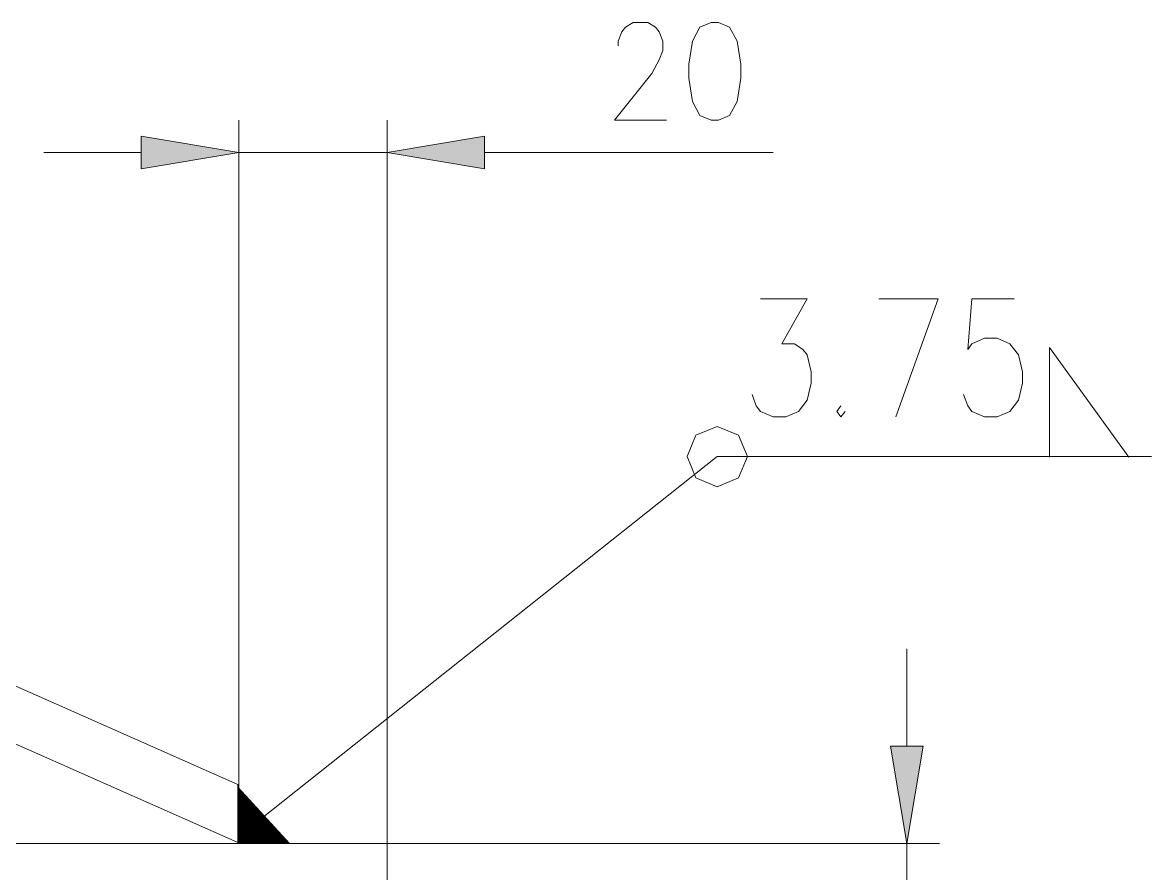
# Model space of a CAD drawing. Header units: millimetres. Extents: x 0 to 829, y 0 to 586.
# Drawn here: x 711.19 to 745.44, y 206.12 to 231.94 of the extents above; entities that cross this region are included whole.
import ezdxf

# ---------------------------------------------------------------- set-up
doc = ezdxf.new("R2010")
doc.units = ezdxf.units.MM

msp = doc.modelspace()

# ---------------------------------------------------------------- hatches: boundary and pattern name
h = msp.add_hatch(color=0)
h.dxf.hatch_style = 2
h.paths.add_polyline_path([(714.784222, 228.487111), (717.744028, 227.993222), (714.784222, 227.499333)])
h = msp.add_hatch(color=0)
h.dxf.hatch_style = 2
h.paths.add_polyline_path([(725.20175, 228.487111), (722.245472, 227.993222), (725.20175, 227.499333)])
h = msp.add_hatch(color=0)
h.dxf.hatch_style = 2
h.paths.add_polyline_path([(737.524278, 209.983917), (738.018167, 207.024111), (738.508528, 209.983917)])
h = msp.add_hatch(color=0)
h.dxf.hatch_style = 2
h.paths.add_polyline_path([(719.278611, 207.011058), (719.265558, 207.024111), (719.278611, 207.037164), (719.291664, 207.024111)])

# ---------------------------------------------------------------- linework, layer by layer
at = {"color": 0, "lineweight": 0}
for points in [[(729.258694, 231.231722), (729.258694, 231.372833), (729.371583, 231.655056), (729.484472, 231.796167), (729.71025, 231.937278), (730.161806, 231.937278), (730.387583, 231.796167), (730.500472, 231.655056), (730.613361, 231.372833), (730.613361, 231.090611), (730.500472, 230.808389), (730.274694, 230.388583), (729.145806, 228.977472), (730.722722, 228.977472)], [(717.744028, 208.706861), (717.744028, 228.977472)], [(722.245472, 207.024111), (722.245472, 228.977472)], [(714.784222, 227.993222), (711.827944, 227.993222)], [(717.744028, 227.993222), (722.245472, 227.993222)], [(725.20175, 227.993222), (733.96475, 227.993222)], [(717.715806, 208.823278), (703.505917, 215.109778), (688.957361, 220.574306), (674.119528, 225.192167)], [(717.694639, 207.069972), (703.491806, 213.356472), (688.950306, 218.817472), (674.119528, 223.431806)], [(733.580222, 223.558806), (734.991333, 223.558806), (734.222278, 222.193556), (734.606806, 222.193556), (734.860806, 222.020694), (734.991333, 221.851361), (735.118333, 221.339833), (735.118333, 220.997639), (734.991333, 220.482583), (734.733806, 220.140389), (734.349278, 219.971056), (733.96475, 219.971056), (733.580222, 220.140389), (733.449694, 220.31325), (733.322694, 220.655444)], [(737.167972, 223.558806), (738.963611, 223.558806), (737.683028, 219.971056)], [(741.270778, 223.558806), (739.990194, 223.558806), (739.863194, 222.020694), (739.990194, 222.193556), (740.374722, 222.362889), (740.75925, 222.362889), (741.143778, 222.193556), (741.401306, 221.851361), (741.528306, 221.339833), (741.528306, 220.997639), (741.401306, 220.482583), (741.143778, 220.140389), (740.75925, 219.971056), (740.374722, 219.971056), (739.990194, 220.140389), (739.863194, 220.31325), (739.732667, 220.655444)], [(742.343222, 218.753972), (742.343222, 222.073611)], [(742.343222, 222.073611), (744.749167, 218.753972)], [(736.014389, 220.31325), (735.887389, 220.140389), (736.014389, 219.971056), (736.144917, 220.140389)], [(718.393139, 207.754361), (732.264361, 218.768083)], [(732.264361, 218.768083), (745.437083, 218.768083)], [(738.018167, 209.983917), (738.018167, 212.940194)], [(717.715806, 208.823278), (717.715806, 207.024111)], [(717.715806, 208.735083), (719.282139, 207.024111)], [(717.715806, 208.717444), (717.726389, 208.7245)], [(717.715806, 208.710389), (717.726389, 208.720972)], [(717.715806, 208.703333), (717.729917, 208.717444)], [(717.715806, 208.696278), (717.733444, 208.717444)], [(717.715806, 208.689222), (717.736972, 208.713917)], [(717.715806, 208.685694), (717.7405, 208.710389)], [(717.715806, 208.678639), (717.744028, 208.706861)], [(717.715806, 208.671583), (717.747556, 208.703333)], [(717.715806, 208.664528), (717.751083, 208.699806)], [(717.715806, 208.657472), (717.754611, 208.696278)], [(717.715806, 208.650417), (717.754611, 208.69275)], [(717.715806, 208.643361), (717.758139, 208.689222)], [(717.715806, 208.639833), (717.761667, 208.685694)], [(717.715806, 208.632778), (717.765194, 208.682167)], [(717.715806, 208.625722), (717.768722, 208.678639)], [(717.715806, 208.618667), (717.77225, 208.675111)], [(717.715806, 208.611611), (717.775778, 208.671583)], [(717.715806, 208.604556), (717.779306, 208.668056)], [(717.715806, 208.601028), (717.779306, 208.664528)], [(717.715806, 208.593972), (717.782833, 208.661)], [(717.715806, 208.586917), (717.786361, 208.657472)], [(717.715806, 208.579861), (717.789889, 208.653944)], [(717.715806, 208.572806), (717.793417, 208.650417)], [(717.715806, 208.56575), (717.796944, 208.646889)], [(717.715806, 208.558694), (717.800472, 208.643361)], [(717.715806, 208.555167), (717.804, 208.639833)], [(717.715806, 208.548111), (717.807528, 208.636306)], [(717.715806, 208.541056), (717.807528, 208.632778)], [(717.715806, 208.534), (717.811056, 208.62925)], [(717.715806, 208.526944), (717.814583, 208.625722)], [(717.715806, 208.519889), (717.818111, 208.622194)], [(717.715806, 208.512833), (717.821639, 208.618667)], [(717.715806, 208.509306), (717.825167, 208.615139)], [(717.715806, 208.50225), (717.828694, 208.611611)], [(717.715806, 208.495194), (717.832222, 208.611611)], [(717.715806, 208.488139), (717.83575, 208.608083)], [(717.715806, 208.481083), (717.83575, 208.604556)], [(717.715806, 208.474028), (717.839278, 208.601028)], [(717.715806, 208.466972), (717.842806, 208.5975)], [(717.715806, 208.463444), (717.846333, 208.593972)], [(717.715806, 208.456389), (717.849861, 208.590444)], [(717.715806, 208.449333), (717.853389, 208.586917)], [(717.715806, 208.442278), (717.856917, 208.583389)], [(717.715806, 208.435222), (717.860444, 208.579861)], [(717.715806, 208.428167), (717.860444, 208.576333)], [(717.715806, 208.421111), (717.863972, 208.572806)], [(717.715806, 208.417583), (717.8675, 208.569278)], [(717.715806, 208.410528), (717.871028, 208.56575)], [(717.715806, 208.403472), (717.874556, 208.562222)], [(717.715806, 208.396417), (717.878083, 208.558694)], [(717.715806, 208.389361), (717.881611, 208.555167)], [(717.715806, 208.382306), (717.885139, 208.551639)], [(717.715806, 208.378778), (717.888667, 208.548111)], [(717.715806, 208.371722), (717.888667, 208.544583)], [(717.715806, 208.364667), (717.892194, 208.541056)], [(717.715806, 208.357611), (717.895722, 208.537528)], [(717.715806, 208.350556), (717.89925, 208.534)], [(717.715806, 208.3435), (717.902778, 208.530472)], [(717.715806, 208.336444), (717.906306, 208.526944)], [(717.715806, 208.332917), (717.909833, 208.523417)], [(717.715806, 208.325861), (717.913361, 208.519889)], [(717.715806, 208.318806), (717.916889, 208.516361)], [(717.715806, 208.31175), (717.916889, 208.512833)], [(717.715806, 208.304694), (717.920417, 208.509306)], [(717.715806, 208.297639), (717.923944, 208.505778)], [(717.715806, 208.290583), (717.927472, 208.505778)], [(717.715806, 208.287056), (717.931, 208.50225)], [(717.715806, 208.28), (717.934528, 208.498722)], [(717.715806, 208.272944), (717.938056, 208.495194)], [(717.715806, 208.265889), (717.941583, 208.491667)], [(717.715806, 208.258833), (717.941583, 208.488139)], [(717.715806, 208.251778), (717.945111, 208.484611)], [(717.715806, 208.244722), (717.948639, 208.481083)], [(717.715806, 208.241194), (717.952167, 208.477556)], [(717.715806, 208.234139), (717.955694, 208.474028)], [(717.715806, 208.227083), (717.959222, 208.4705)], [(717.715806, 208.220028), (717.96275, 208.466972)], [(717.715806, 208.212972), (717.966278, 208.463444)], [(717.715806, 208.205917), (717.969806, 208.459917)], [(717.715806, 208.198861), (717.969806, 208.456389)], [(717.715806, 208.195333), (717.973333, 208.452861)], [(717.715806, 208.188278), (717.976861, 208.449333)], [(717.715806, 208.181222), (717.980389, 208.445806)], [(717.715806, 208.174167), (717.983917, 208.442278)], [(717.715806, 208.167111), (717.987444, 208.43875)], [(717.715806, 208.160056), (717.990972, 208.435222)], [(717.715806, 208.156528), (717.9945, 208.431694)], [(717.715806, 208.149472), (717.998028, 208.428167)], [(717.715806, 208.142417), (717.998028, 208.424639)], [(717.715806, 208.135361), (718.001556, 208.421111)], [(717.715806, 208.128306), (718.005083, 208.417583)], [(717.715806, 208.12125), (718.008611, 208.414056)], [(717.715806, 208.114194), (718.012139, 208.410528)], [(717.715806, 208.110667), (718.015667, 208.407)], [(717.715806, 208.103611), (718.019194, 208.403472)], [(717.715806, 208.096556), (718.022722, 208.399944)], [(717.715806, 208.0895), (718.022722, 208.399944)], [(717.715806, 208.082444), (718.02625, 208.396417)], [(717.715806, 208.075389), (718.029778, 208.392889)], [(717.715806, 208.068333), (718.033306, 208.389361)], [(717.715806, 208.064806), (718.036833, 208.385833)], [(717.715806, 208.05775), (718.040361, 208.382306)], [(717.715806, 208.050694), (718.043889, 208.378778)], [(717.715806, 208.043639), (718.047417, 208.37525)], [(717.715806, 208.036583), (718.050944, 208.371722)], [(717.715806, 208.029528), (718.050944, 208.368194)], [(717.715806, 208.022472), (718.054472, 208.364667)], [(717.715806, 208.018944), (718.058, 208.361139)], [(717.715806, 208.011889), (718.061528, 208.357611)], [(717.715806, 208.004833), (718.065056, 208.354083)], [(717.715806, 207.997778), (718.068583, 208.350556)], [(717.715806, 207.990722), (718.072111, 208.347028)], [(717.715806, 207.983667), (718.075639, 208.3435)], [(717.715806, 207.980139), (718.079167, 208.339972)], [(717.715806, 207.973083), (718.079167, 208.336444)], [(717.715806, 207.966028), (718.082694, 208.332917)], [(717.715806, 207.958972), (718.086222, 208.329389)], [(717.715806, 207.951917), (718.08975, 208.325861)], [(717.715806, 207.944861), (718.093278, 208.322333)], [(717.715806, 207.937806), (718.096806, 208.318806)], [(717.715806, 207.934278), (718.100333, 208.315278)], [(717.715806, 207.927222), (718.103861, 208.31175)], [(717.715806, 207.920167), (718.107389, 208.308222)], [(717.715806, 207.913111), (718.107389, 208.304694)], [(717.715806, 207.906056), (718.110917, 208.301167)], [(717.715806, 207.899), (718.114444, 208.297639)], [(717.715806, 207.891944), (718.117972, 208.294111)], [(717.715806, 207.888417), (718.1215, 208.294111)], [(717.715806, 207.881361), (718.125028, 208.290583)], [(717.715806, 207.874306), (718.128556, 208.287056)], [(717.715806, 207.86725), (718.132083, 208.283528)], [(717.715806, 207.860194), (718.132083, 208.28)], [(717.715806, 207.853139), (718.135611, 208.276472)], [(717.715806, 207.846083), (718.139139, 208.272944)], [(717.715806, 207.842556), (718.142667, 208.269417)], [(717.715806, 207.8355), (718.146194, 208.265889)], [(717.715806, 207.828444), (718.149722, 208.262361)], [(717.715806, 207.821389), (718.15325, 208.258833)], [(717.715806, 207.814333), (718.156778, 208.255306)], [(717.715806, 207.807278), (718.160306, 208.251778)], [(717.715806, 207.800222), (718.160306, 208.24825)], [(717.715806, 207.796694), (718.163833, 208.244722)], [(717.715806, 207.789639), (718.167361, 208.241194)], [(717.715806, 207.782583), (718.170889, 208.237667)], [(717.715806, 207.775528), (718.174417, 208.234139)], [(717.715806, 207.768472), (718.177944, 208.230611)], [(717.715806, 207.761417), (718.181472, 208.227083)], [(717.715806, 207.757889), (718.185, 208.223556)], [(717.715806, 207.750833), (718.188528, 208.220028)], [(717.715806, 207.743778), (718.188528, 208.2165)], [(717.715806, 207.736722), (718.192056, 208.212972)], [(717.715806, 207.729667), (718.195583, 208.209444)], [(717.715806, 207.722611), (718.199111, 208.205917)], [(717.715806, 207.715556), (718.202639, 208.202389)], [(717.715806, 207.712028), (718.206167, 208.198861)], [(717.715806, 207.704972), (718.209694, 208.195333)], [(717.715806, 207.697917), (718.213222, 208.191806)], [(717.715806, 207.690861), (718.213222, 208.188278)], [(717.715806, 207.683806), (718.21675, 208.188278)], [(717.715806, 207.67675), (718.220278, 208.18475)], [(717.715806, 207.669694), (718.223806, 208.181222)], [(717.715806, 207.666167), (718.227333, 208.177694)], [(717.715806, 207.659111), (718.230861, 208.174167)], [(717.715806, 207.652056), (718.234389, 208.170639)], [(717.715806, 207.645), (718.237917, 208.167111)], [(717.715806, 207.637944), (718.241444, 208.163583)], [(717.715806, 207.630889), (718.241444, 208.160056)], [(717.715806, 207.623833), (718.244972, 208.156528)], [(717.715806, 207.620306), (718.2485, 208.153)], [(717.715806, 207.61325), (718.252028, 208.149472)], [(717.715806, 207.606194), (718.255556, 208.145944)], [(717.715806, 207.599139), (718.259083, 208.142417)], [(717.715806, 207.592083), (718.262611, 208.138889)], [(717.715806, 207.585028), (718.266139, 208.135361)], [(717.715806, 207.577972), (718.269667, 208.131833)], [(717.715806, 207.574444), (718.269667, 208.128306)], [(717.715806, 207.567389), (718.273194, 208.124778)], [(717.715806, 207.560333), (718.276722, 208.12125)], [(717.715806, 207.553278), (718.28025, 208.117722)], [(717.715806, 207.546222), (718.283778, 208.114194)], [(717.715806, 207.539167), (718.287306, 208.110667)], [(717.715806, 207.535639), (718.290833, 208.107139)], [(717.715806, 207.528583), (718.294361, 208.103611)], [(717.715806, 207.521528), (718.294361, 208.100083)], [(717.715806, 207.514472), (718.297889, 208.096556)], [(717.715806, 207.507417), (718.301417, 208.093028)], [(717.715806, 207.500361), (718.304944, 208.0895)], [(717.715806, 207.493306), (718.308472, 208.085972)], [(717.715806, 207.489778), (718.312, 208.082444)], [(717.715806, 207.482722), (718.315528, 208.082444)], [(717.715806, 207.475667), (718.319056, 208.078917)], [(717.715806, 207.468611), (718.322583, 208.075389)], [(717.715806, 207.461556), (718.322583, 208.071861)], [(717.715806, 207.4545), (718.326111, 208.068333)], [(717.715806, 207.447444), (718.329639, 208.064806)], [(717.715806, 207.443917), (718.333167, 208.061278)], [(717.715806, 207.436861), (718.336694, 208.05775)], [(717.715806, 207.429806), (718.340222, 208.054222)], [(717.715806, 207.42275), (718.34375, 208.050694)], [(717.715806, 207.415694), (718.347278, 208.047167)], [(717.715806, 207.408639), (718.350806, 208.043639)], [(717.715806, 207.401583), (718.350806, 208.040111)], [(717.715806, 207.398056), (718.354333, 208.036583)], [(717.715806, 207.391), (718.357861, 208.033056)], [(717.715806, 207.383944), (718.361389, 208.029528)], [(717.715806, 207.376889), (718.364917, 208.026)], [(717.715806, 207.369833), (718.368444, 208.022472)], [(717.715806, 207.362778), (718.371972, 208.018944)], [(717.715806, 207.35925), (718.3755, 208.015417)], [(717.715806, 207.352194), (718.3755, 208.011889)], [(717.715806, 207.345139), (718.379028, 208.008361)], [(717.715806, 207.338083), (718.382556, 208.004833)], [(717.715806, 207.331028), (718.386083, 208.001306)], [(717.715806, 207.323972), (718.389611, 207.997778)], [(717.715806, 207.316917), (718.393139, 207.99425)], [(717.715806, 207.313389), (718.396667, 207.990722)], [(717.715806, 207.306333), (718.400194, 207.987194)], [(717.715806, 207.299278), (718.403722, 207.983667)], [(717.715806, 207.292222), (718.403722, 207.980139)], [(717.715806, 207.285167), (718.40725, 207.976611)], [(717.715806, 207.278111), (718.410778, 207.976611)], [(717.715806, 207.271056), (718.414306, 207.973083)], [(717.715806, 207.267528), (718.417833, 207.969556)], [(717.715806, 207.260472), (718.421361, 207.966028)], [(717.715806, 207.253417), (718.424889, 207.9625)], [(717.715806, 207.246361), (718.428417, 207.958972)], [(717.715806, 207.239306), (718.431944, 207.955444)], [(717.715806, 207.23225), (718.431944, 207.951917)], [(717.715806, 207.225194), (718.435472, 207.948389)], [(717.715806, 207.221667), (718.439, 207.944861)], [(717.715806, 207.214611), (718.442528, 207.941333)], [(717.715806, 207.207556), (718.446056, 207.937806)], [(717.715806, 207.2005), (718.449583, 207.934278)], [(717.715806, 207.193444), (718.453111, 207.93075)], [(717.715806, 207.186389), (718.456639, 207.927222)], [(717.715806, 207.179333), (718.460167, 207.923694)], [(717.715806, 207.175806), (718.460167, 207.920167)], [(717.715806, 207.16875), (718.463694, 207.916639)], [(717.715806, 207.161694), (718.467222, 207.913111)], [(717.715806, 207.154639), (718.47075, 207.909583)], [(717.715806, 207.147583), (718.474278, 207.906056)], [(717.715806, 207.140528), (718.477806, 207.902528)], [(717.715806, 207.137), (718.481333, 207.899)], [(717.715806, 207.129944), (718.484861, 207.895472)], [(717.715806, 207.122889), (718.484861, 207.891944)], [(717.715806, 207.115833), (718.488389, 207.888417)], [(717.715806, 207.108778), (718.491917, 207.884889)], [(717.715806, 207.101722), (718.495444, 207.881361)], [(717.715806, 207.094667), (718.498972, 207.877833)], [(717.715806, 207.091139), (718.5025, 207.874306)], [(717.715806, 207.084083), (718.506028, 207.870778)], [(717.715806, 207.077028), (718.509556, 207.870778)], [(717.715806, 207.069972), (718.513083, 207.86725)], [(717.715806, 207.062917), (718.513083, 207.863722)], [(717.715806, 207.055861), (718.516611, 207.860194)], [(717.715806, 207.048806), (718.520139, 207.856667)], [(717.715806, 207.045278), (718.523667, 207.853139)], [(717.715806, 207.038222), (718.527194, 207.849611)], [(717.715806, 207.031167), (718.530722, 207.846083)], [(717.715806, 207.024111), (718.53425, 207.842556)], [(717.722861, 207.024111), (718.537778, 207.839028)], [(717.729917, 207.024111), (718.541306, 207.8355)], [(717.736972, 207.024111), (718.541306, 207.831972)], [(717.744028, 207.024111), (718.544833, 207.828444)], [(717.747556, 207.024111), (718.548361, 207.824917)], [(717.754611, 207.024111), (718.551889, 207.821389)], [(717.761667, 207.024111), (718.555417, 207.817861)], [(717.768722, 207.024111), (718.558944, 207.814333)], [(717.775778, 207.024111), (718.562472, 207.810806)], [(717.782833, 207.024111), (718.566, 207.807278)], [(717.786361, 207.024111), (718.566, 207.80375)], [(717.793417, 207.024111), (718.569528, 207.800222)], [(717.800472, 207.024111), (718.573056, 207.796694)], [(717.807528, 207.024111), (718.576583, 207.793167)], [(717.814583, 207.024111), (718.580111, 207.789639)], [(717.821639, 207.024111), (718.583639, 207.786111)], [(717.828694, 207.024111), (718.587167, 207.782583)], [(717.832222, 207.024111), (718.590694, 207.779056)], [(717.839278, 207.024111), (718.594222, 207.775528)], [(717.846333, 207.024111), (718.594222, 207.772)], [(717.853389, 207.024111), (718.59775, 207.768472)], [(717.860444, 207.024111), (718.601278, 207.764944)], [(717.8675, 207.024111), (718.604806, 207.764944)], [(717.874556, 207.024111), (718.608333, 207.761417)], [(717.878083, 207.024111), (718.611861, 207.757889)], [(717.885139, 207.024111), (718.615389, 207.754361)], [(717.892194, 207.024111), (718.618917, 207.750833)], [(717.89925, 207.024111), (718.622444, 207.747306)], [(717.906306, 207.024111), (718.622444, 207.743778)], [(717.913361, 207.024111), (718.625972, 207.74025)], [(717.920417, 207.024111), (718.6295, 207.736722)], [(717.923944, 207.024111), (718.633028, 207.733194)], [(717.931, 207.024111), (718.636556, 207.729667)], [(717.938056, 207.024111), (718.640083, 207.726139)], [(717.945111, 207.024111), (718.643611, 207.722611)], [(717.952167, 207.024111), (718.647139, 207.719083)], [(717.959222, 207.024111), (718.647139, 207.715556)], [(717.966278, 207.024111), (718.650667, 207.712028)], [(717.969806, 207.024111), (718.654194, 207.7085)], [(717.976861, 207.024111), (718.657722, 207.704972)], [(717.983917, 207.024111), (718.66125, 207.701444)], [(717.990972, 207.024111), (718.664778, 207.697917)], [(717.998028, 207.024111), (718.668306, 207.694389)], [(718.005083, 207.024111), (718.671833, 207.690861)], [(718.008611, 207.024111), (718.675361, 207.687333)], [(718.015667, 207.024111), (718.675361, 207.683806)], [(718.022722, 207.024111), (718.678889, 207.680278)], [(718.029778, 207.024111), (718.682417, 207.67675)], [(718.036833, 207.024111), (718.685944, 207.673222)], [(718.043889, 207.024111), (718.689472, 207.669694)], [(718.050944, 207.024111), (718.693, 207.666167)], [(718.054472, 207.024111), (718.696528, 207.662639)], [(718.061528, 207.024111), (718.700056, 207.659111)], [(718.068583, 207.024111), (718.703583, 207.659111)], [(718.075639, 207.024111), (718.703583, 207.655583)], [(718.082694, 207.024111), (718.707111, 207.652056)], [(718.08975, 207.024111), (718.710639, 207.648528)], [(718.096806, 207.024111), (718.714167, 207.645)], [(718.100333, 207.024111), (718.717694, 207.641472)], [(718.107389, 207.024111), (718.721222, 207.637944)], [(718.114444, 207.024111), (718.72475, 207.634417)], [(718.1215, 207.024111), (718.728278, 207.630889)], [(718.128556, 207.024111), (718.728278, 207.627361)], [(718.135611, 207.024111), (718.731806, 207.623833)], [(718.142667, 207.024111), (718.735333, 207.620306)], [(718.146194, 207.024111), (718.738861, 207.616778)], [(718.15325, 207.024111), (718.742389, 207.61325)], [(718.160306, 207.024111), (718.745917, 207.609722)], [(718.167361, 207.024111), (718.749444, 207.606194)], [(718.174417, 207.024111), (718.752972, 207.602667)], [(718.181472, 207.024111), (718.7565, 207.599139)], [(718.185, 207.024111), (718.7565, 207.595611)], [(718.192056, 207.024111), (718.760028, 207.592083)], [(718.199111, 207.024111), (718.763556, 207.588556)], [(718.206167, 207.024111), (718.767083, 207.585028)], [(718.213222, 207.024111), (718.770611, 207.5815)], [(718.220278, 207.024111), (718.774139, 207.577972)], [(718.227333, 207.024111), (718.777667, 207.574444)], [(718.230861, 207.024111), (718.781194, 207.570917)], [(718.237917, 207.024111), (718.784722, 207.567389)], [(718.244972, 207.024111), (718.784722, 207.563861)], [(718.252028, 207.024111), (718.78825, 207.560333)], [(718.259083, 207.024111), (718.791778, 207.556806)], [(718.266139, 207.024111), (718.795306, 207.553278)], [(718.273194, 207.024111), (718.798833, 207.553278)], [(718.276722, 207.024111), (718.802361, 207.54975)], [(718.283778, 207.024111), (718.805889, 207.546222)], [(718.290833, 207.024111), (718.809417, 207.542694)], [(718.297889, 207.024111), (718.812944, 207.539167)], [(718.304944, 207.024111), (718.812944, 207.535639)], [(718.312, 207.024111), (718.816472, 207.532111)], [(718.319056, 207.024111), (718.82, 207.528583)], [(718.322583, 207.024111), (718.823528, 207.525056)], [(718.329639, 207.024111), (718.827056, 207.521528)], [(718.336694, 207.024111), (718.830583, 207.518)], [(718.34375, 207.024111), (718.834111, 207.514472)], [(718.350806, 207.024111), (718.837639, 207.510944)], [(718.357861, 207.024111), (718.837639, 207.507417)], [(718.364917, 207.024111), (718.841167, 207.503889)], [(718.368444, 207.024111), (718.844694, 207.500361)], [(718.3755, 207.024111), (718.848222, 207.496833)], [(718.382556, 207.024111), (718.85175, 207.493306)], [(718.389611, 207.024111), (718.855278, 207.489778)], [(718.396667, 207.024111), (718.858806, 207.48625)], [(718.403722, 207.024111), (718.862333, 207.482722)], [(718.40725, 207.024111), (718.865861, 207.479194)], [(718.414306, 207.024111), (718.865861, 207.475667)], [(718.421361, 207.024111), (718.869389, 207.472139)], [(718.428417, 207.024111), (718.872917, 207.468611)], [(718.435472, 207.024111), (718.876444, 207.465083)], [(718.442528, 207.024111), (718.879972, 207.461556)], [(718.449583, 207.024111), (718.8835, 207.458028)], [(718.453111, 207.024111), (718.887028, 207.4545)], [(718.460167, 207.024111), (718.890556, 207.450972)], [(718.467222, 207.024111), (718.894083, 207.447444)], [(718.474278, 207.024111), (718.894083, 207.447444)], [(718.481333, 207.024111), (718.897611, 207.443917)], [(718.488389, 207.024111), (718.901139, 207.440389)], [(718.495444, 207.024111), (718.904667, 207.436861)], [(718.498972, 207.024111), (718.908194, 207.433333)], [(718.506028, 207.024111), (718.911722, 207.429806)], [(718.513083, 207.024111), (718.91525, 207.426278)], [(718.520139, 207.024111), (718.918778, 207.42275)], [(718.527194, 207.024111), (718.918778, 207.419222)], [(718.53425, 207.024111), (718.922306, 207.415694)], [(718.541306, 207.024111), (718.925833, 207.412167)], [(718.544833, 207.024111), (718.929361, 207.408639)], [(718.551889, 207.024111), (718.932889, 207.405111)], [(718.558944, 207.024111), (718.936417, 207.401583)], [(718.566, 207.024111), (718.939944, 207.398056)], [(718.573056, 207.024111), (718.943472, 207.394528)], [(718.580111, 207.024111), (718.947, 207.391)], [(718.587167, 207.024111), (718.947, 207.387472)], [(718.590694, 207.024111), (718.950528, 207.383944)], [(718.59775, 207.024111), (718.954056, 207.380417)], [(718.604806, 207.024111), (718.957583, 207.376889)], [(718.611861, 207.024111), (718.961111, 207.373361)], [(718.618917, 207.024111), (718.964639, 207.369833)], [(718.625972, 207.024111), (718.968167, 207.366306)], [(718.6295, 207.024111), (718.971694, 207.362778)], [(718.636556, 207.024111), (718.975222, 207.35925)], [(718.643611, 207.024111), (718.975222, 207.355722)], [(718.650667, 207.024111), (718.97875, 207.352194)], [(718.657722, 207.024111), (718.982278, 207.348667)], [(718.664778, 207.024111), (718.985806, 207.345139)], [(718.671833, 207.024111), (718.989333, 207.341611)], [(718.675361, 207.024111), (718.992861, 207.341611)], [(718.682417, 207.024111), (718.996389, 207.338083)], [(718.689472, 207.024111), (718.999917, 207.334556)], [(718.696528, 207.024111), (718.999917, 207.331028)], [(718.703583, 207.024111), (719.003444, 207.3275)], [(718.710639, 207.024111), (719.006972, 207.323972)], [(718.717694, 207.024111), (719.0105, 207.320444)], [(718.721222, 207.024111), (719.014028, 207.316917)], [(718.728278, 207.024111), (719.017556, 207.313389)], [(718.735333, 207.024111), (719.021083, 207.309861)], [(718.742389, 207.024111), (719.024611, 207.306333)], [(718.749444, 207.024111), (719.028139, 207.302806)], [(718.7565, 207.024111), (719.028139, 207.299278)], [(718.763556, 207.024111), (719.031667, 207.29575)], [(718.767083, 207.024111), (719.035194, 207.292222)], [(718.774139, 207.024111), (719.038722, 207.288694)], [(718.781194, 207.024111), (719.04225, 207.285167)], [(718.78825, 207.024111), (719.045778, 207.281639)], [(718.795306, 207.024111), (719.049306, 207.278111)], [(718.802361, 207.024111), (719.052833, 207.274583)], [(718.805889, 207.024111), (719.056361, 207.271056)], [(718.812944, 207.024111), (719.056361, 207.267528)], [(718.82, 207.024111), (719.059889, 207.264)], [(718.827056, 207.024111), (719.063417, 207.260472)], [(718.834111, 207.024111), (719.066944, 207.256944)], [(718.841167, 207.024111), (719.070472, 207.253417)], [(718.848222, 207.024111), (719.074, 207.249889)], [(718.85175, 207.024111), (719.077528, 207.246361)], [(718.858806, 207.024111), (719.081056, 207.242833)], [(718.865861, 207.024111), (719.081056, 207.239306)], [(718.872917, 207.024111), (719.084583, 207.235778)], [(718.879972, 207.024111), (719.088111, 207.235778)], [(718.887028, 207.024111), (719.091639, 207.23225)], [(718.894083, 207.024111), (719.095167, 207.228722)], [(718.897611, 207.024111), (719.098694, 207.225194)], [(718.904667, 207.024111), (719.102222, 207.221667)], [(718.911722, 207.024111), (719.10575, 207.218139)], [(718.918778, 207.024111), (719.109278, 207.214611)], [(718.925833, 207.024111), (719.109278, 207.211083)], [(722.245472, 207.024111), (674.091306, 207.024111)], [(718.932889, 207.024111), (719.112806, 207.207556)], [(718.939944, 207.024111), (719.116333, 207.204028)], [(718.943472, 207.024111), (719.119861, 207.2005)], [(718.950528, 207.024111), (719.123389, 207.196972)], [(718.957583, 207.024111), (719.126917, 207.193444)], [(718.964639, 207.024111), (719.130444, 207.189917)], [(718.971694, 207.024111), (719.133972, 207.186389)], [(718.97875, 207.024111), (719.1375, 207.182861)], [(718.985806, 207.024111), (719.1375, 207.179333)], [(718.989333, 207.024111), (719.141028, 207.175806)], [(718.996389, 207.024111), (719.144556, 207.172278)], [(719.003444, 207.024111), (719.148083, 207.16875)], [(719.0105, 207.024111), (719.151611, 207.165222)], [(719.017556, 207.024111), (719.155139, 207.161694)], [(719.024611, 207.024111), (719.158667, 207.158167)], [(719.028139, 207.024111), (719.162194, 207.154639)], [(719.035194, 207.024111), (719.162194, 207.151111)], [(719.04225, 207.024111), (719.165722, 207.147583)], [(719.049306, 207.024111), (719.16925, 207.144056)], [(719.056361, 207.024111), (719.172778, 207.140528)], [(719.063417, 207.024111), (719.176306, 207.137)], [(719.070472, 207.024111), (719.179833, 207.133472)], [(719.074, 207.024111), (719.183361, 207.129944)], [(719.081056, 207.024111), (719.186889, 207.129944)], [(719.088111, 207.024111), (719.190417, 207.126417)], [(719.095167, 207.024111), (719.190417, 207.122889)], [(719.102222, 207.024111), (719.193944, 207.119361)], [(719.109278, 207.024111), (719.197472, 207.115833)], [(719.116333, 207.024111), (719.201, 207.112306)], [(719.119861, 207.024111), (719.204528, 207.108778)], [(719.126917, 207.024111), (719.208056, 207.10525)], [(719.133972, 207.024111), (719.211583, 207.101722)], [(719.141028, 207.024111), (719.215111, 207.098194)], [(719.148083, 207.024111), (719.218639, 207.094667)], [(719.155139, 207.024111), (719.218639, 207.091139)], [(719.162194, 207.024111), (719.222167, 207.087611)], [(719.165722, 207.024111), (719.225694, 207.084083)], [(719.172778, 207.024111), (719.229222, 207.080556)], [(719.179833, 207.024111), (719.23275, 207.077028)], [(719.186889, 207.024111), (719.236278, 207.0735)], [(719.193944, 207.024111), (719.239806, 207.069972)], [(719.201, 207.024111), (719.243333, 207.066444)], [(719.208056, 207.024111), (719.246861, 207.062917)], [(719.211583, 207.024111), (719.246861, 207.059389)], [(719.218639, 207.024111), (719.250389, 207.055861)], [(719.225694, 207.024111), (719.253917, 207.052333)], [(719.23275, 207.024111), (719.257444, 207.048806)], [(719.239806, 207.024111), (719.260972, 207.045278)], [(719.246861, 207.024111), (719.2645, 207.04175)], [(719.250389, 207.024111), (719.268028, 207.038222)], [(719.257444, 207.024111), (719.271556, 207.034694)], [(722.245472, 177.951694), (722.245472, 207.024111)], [(722.245472, 207.024111), (739.002417, 207.024111)], [(738.018167, 207.024111), (738.018167, 200.303694)]]:
    msp.add_lwpolyline(points, dxfattribs=at)
for points in [[(732.077389, 231.937278), (731.738722, 231.796167), (731.512944, 231.372833), (731.400056, 230.670806), (731.400056, 230.247472), (731.512944, 229.541917), (731.738722, 229.118583), (732.077389, 228.977472), (732.303167, 228.977472), (732.638306, 229.118583), (732.864083, 229.541917), (732.976972, 230.247472), (732.976972, 230.670806), (732.864083, 231.372833), (732.638306, 231.796167), (732.303167, 231.937278)], [(714.784222, 228.487111), (717.744028, 227.993222), (714.784222, 227.499333)], [(725.20175, 228.487111), (722.245472, 227.993222), (725.20175, 227.499333)], [(731.347139, 218.768083), (731.61525, 219.413667), (732.264361, 219.681778), (732.913472, 219.413667), (733.181583, 218.768083), (732.913472, 218.118972), (732.264361, 217.850861), (731.61525, 218.118972)], [(737.524278, 209.983917), (738.018167, 207.024111), (738.508528, 209.983917)]]:
    msp.add_lwpolyline(points, close=True, dxfattribs=at)

doc.saveas('drawing.dxf')
